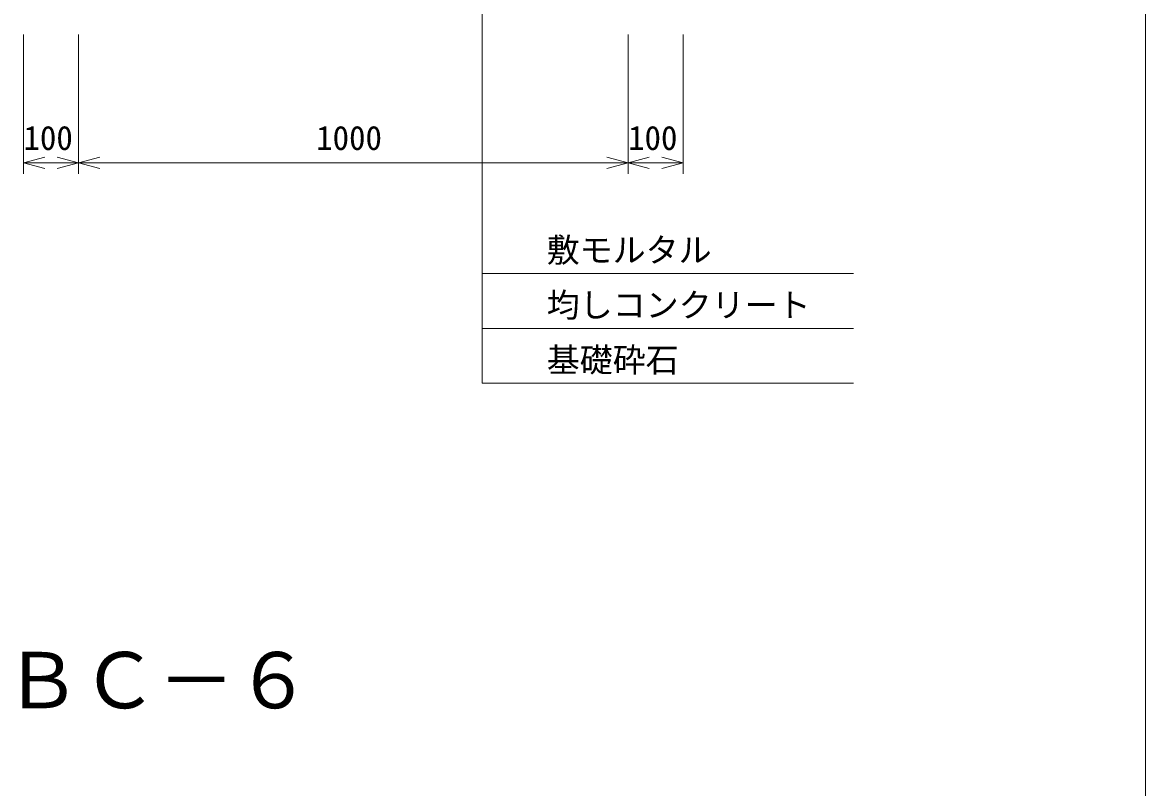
# Model space of a CAD drawing. Units: millimetres, scale not verified. Extents: x -400 to 400, y -275 to 275.
# Drawn here: x 297.8 to 400, y 55 to 124.6 of the extents above; entities that cross this region are included whole.
import ezdxf
from ezdxf.enums import TextEntityAlignment as Align

# ---------------------------------------------------------------- set-up
doc = ezdxf.new("R2010")
doc.units = ezdxf.units.MM
doc.layers.add('0-0', color=7, linetype='Continuous')
doc.layers.add('0-1_現況線', color=1, linetype='Continuous', lineweight=18)
doc.styles.add('ＭＳ ゴシック', font='')
doc.styles.get('ＭＳ ゴシック').set_extended_font_data('MS Gothic')

# ---------------------------------------------------------------- blocks, each defined once
blk = doc.blocks.new('-GLay-0-')
at = {"layer": '0-1_現況線', "color": 7}
blk.add_line((16410, 440), (16410, 11440), dxfattribs=at)
at = {"layer": '0-1_現況線', "color": 4}
for p, q in [((15203.25, 8664.42), (15203.25, 7775.12)), ((14368.58, 8156.71), (14368.58, 8410.11)), ((14468.58, 8156.71), (14468.58, 8410.11)), ((14468.58, 8156.71), (14468.58, 8410.11)), ((15468.58, 8156.71), (15468.58, 8410.11)), ((15468.58, 8156.71), (15468.58, 8410.11)), ((15568.58, 8156.71), (15568.58, 8410.11)), ((14368.58, 8176.71), (14407.22, 8187.07)), ((14368.58, 8176.71), (14468.58, 8176.71)), ((14368.58, 8176.71), (14407.22, 8166.36)), ((14468.58, 8176.71), (14429.94, 8187.07)), ((14468.58, 8176.71), (14429.94, 8166.36)), ((14468.58, 8176.71), (14507.22, 8187.07)), ((14468.58, 8176.71), (14507.22, 8166.36)), ((14468.58, 8176.71), (15468.58, 8176.71)), ((15468.58, 8176.71), (15429.94, 8187.07)), ((15468.58, 8176.71), (15429.94, 8166.36)), ((15468.58, 8176.71), (15507.22, 8187.07)), ((15468.58, 8176.71), (15568.58, 8176.71)), ((15468.58, 8176.71), (15507.22, 8166.36)), ((15568.58, 8176.71), (15529.94, 8187.07)), ((15568.58, 8176.71), (15529.94, 8166.36)), ((15203.25, 7975.12), (15878.79, 7975.12)), ((15203.25, 7875.12), (15878.79, 7875.12)), ((15203.25, 7775.12), (15878.79, 7775.12))]:
    blk.add_line(p, q, dxfattribs=at)
at = {"layer": '0-1_現況線', "color": 7, "style": 'ＭＳ ゴシック'}
for s, height, p in [('100', 43.99, (14368.58, 8186.71)), ('1000', 43.99, (14901.08, 8186.71)), ('100', 43.99, (15468.58, 8186.71)), ('敷モルタル', 43.99, (15320.55, 7982.47)), ('均しコンクリート', 43.99, (15320.55, 7882.47)), ('基礎砕石', 43.99, (15320.55, 7782.47)), ('ＢＣ－６', 102.6, (14333.15, 7152.57))]:
    blk.add_text(s, height=height, dxfattribs=at).set_placement(p, align=Align.BOTTOM_LEFT)

msp = doc.modelspace()

# ---------------------------------------------------------------- block references
at = {"layer": '0-0', "xscale": 0.05, "yscale": 0.05}
msp.add_blockref('-GLay-0-', (-420.5, -297), dxfattribs=at)

doc.saveas('drawing.dxf')
